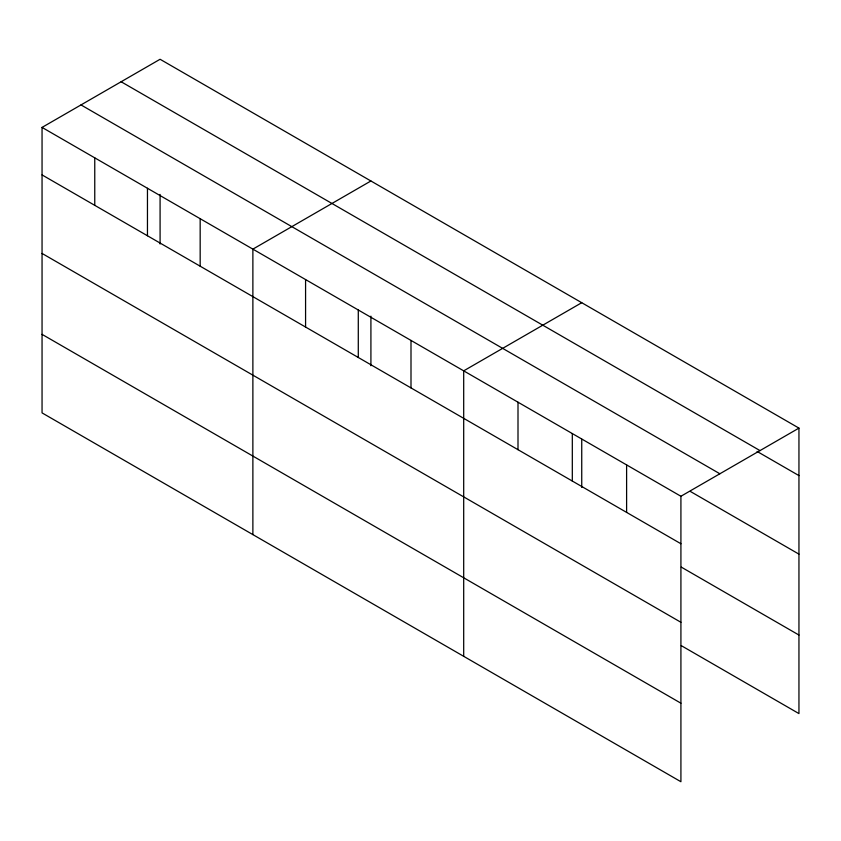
<?xml version="1.0" encoding="UTF-8"?>
<svg xmlns="http://www.w3.org/2000/svg" width="841" height="841" viewBox="0 0 841 841"><rect width="100%" height="100%" fill="white"/><g stroke="black" fill="none" stroke-linecap="round" stroke-linejoin="round"><path stroke-width="1.26" d="M42.05 127.412L680.916 496.264L680.916 781.731L42.05 412.889L42.05 127.412L160.084 59.269L798.95 428.111L798.95 713.588L681.294 645.657M370.913 180.983L252.878 249.136L252.878 534.603M581.741 302.707L463.696 370.849L463.696 656.327M680.916 496.264L798.95 428.111M121.136 81.756L760.001 450.597M757.089 451.438L798.95 475.607M80.999 104.925L719.864 473.767M690.345 491.438L798.95 554.135M42.05 174.907L680.916 543.749M681.294 567.118L798.95 635.05M42.05 253.435L680.916 622.287M42.05 334.35L680.916 703.202M626.608 464.905L626.608 512.4M581.741 439.17L581.741 487.454M572.311 433.557L572.311 481.052M518.003 402.208L518.003 449.693M410.997 340.426L410.997 387.911M370.913 316.142L370.913 365.74M358.287 309.993L358.287 357.488M305.577 279.559L305.577 327.054M200.169 218.702L200.169 266.198M160.084 194.429L160.084 244.016M147.459 188.268L147.459 235.764M94.76 157.845L94.76 205.341"/></g></svg>
